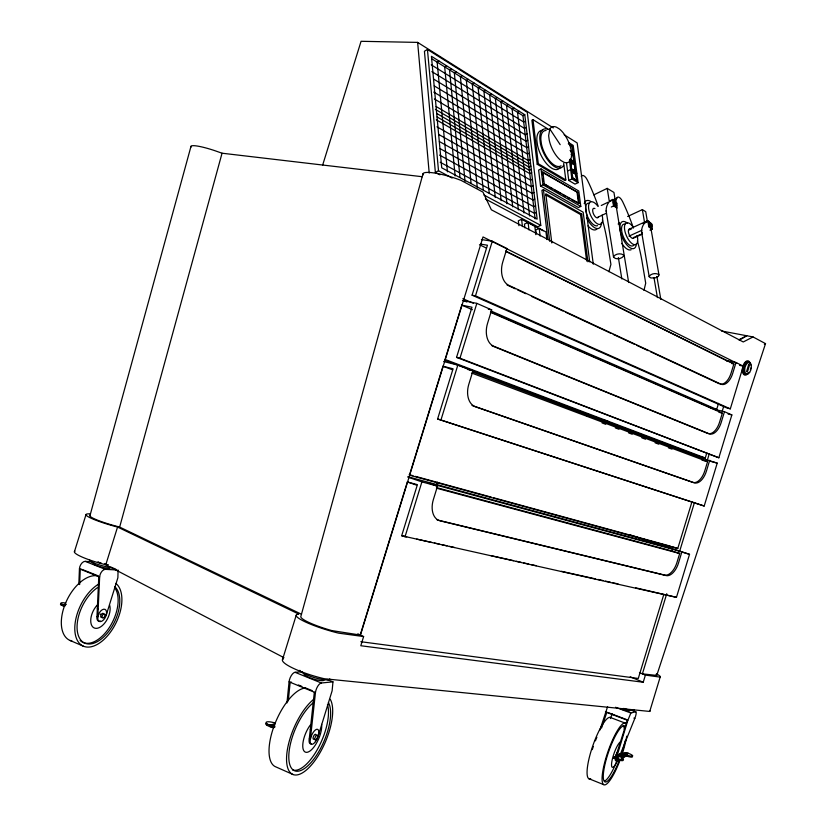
<?xml version="1.0" encoding="UTF-8"?>
<svg xmlns="http://www.w3.org/2000/svg" width="826" height="826" viewBox="0 0 826 826"><rect width="100%" height="100%" fill="white"/><g stroke="black" fill="none" stroke-linecap="round" stroke-linejoin="round"><path stroke-width="1.24" d="M118.077 570.012L117.881 577.725L106.151 615.411L105.315 615.071M78.821 584.219L79.441 568.856A5.916 3.449 -64.8 0 1 85.181 561.36L92.223 561.783M79.657 584.56L80.277 569.186L81.702 569.259M100.504 621.09A6.691 3.717 -64.2 0 1 96.972 616.681L98.8 576.6M116.807 569.95L105.367 569.362A5.958 3.387 -65.1 0 0 99.647 576.94L97.809 617.032A6.691 3.717 -64.3 0 0 103.591 619.851A6.691 3.717 -64.3 0 0 105.088 609.392A6.691 3.717 -64.3 0 0 97.819 617.001L96.972 616.681M613.553 257.134L613.604 256.514C615.68 253.706 620.533 252.973 623.403 254.914L623.609 256.112C621.544 258.879 615.855 260.025 613.553 257.134L606.129 210.795C605.954 206.283 608.411 200.697 612.995 199.355L614.843 201.296M327.055 679.457L332.961 681.853L332.124 690.794L318.155 736.142L317.07 735.677M286.942 702.957L289.079 681.832A7.135 3.056 -67.3 0 1 295.047 672.302L302.213 671.734M288.274 700.923L290.163 682.276L291.495 682.152M311.113 743.834A8.084 3.232 -67 0 1 309.265 738.898L314.334 692.198M332.961 681.853L321.355 682.988A7.207 2.953 -67.6 0 0 315.449 692.653L310.359 739.363L309.265 738.898M615.876 204.497C614.503 205.85 614.482 200.966 615.793 204.022M649.195 276.7L649.277 276.111C651.384 273.53 655.968 272.745 658.766 274.593L658.477 276.307L655.637 277.784L650.836 277.98L649.195 276.7L641.554 231.683C641.472 227.346 643.836 222.039 648.203 220.645L649.907 222.483M666.747 593.718L642.401 673.861L656.711 675.42A23.066 2.612 18.4 0 0 656.071 674.708M643.981 290.38L645.705 283.184L642.246 262.637A117.705 54.134 65.7 0 0 637.393 240.913M608.917 271.713L610.91 264.372L607.544 243.226A122.393 58.099 64.8 0 0 602.371 219.664M89.941 515.765L191.012 146.305M301.5 614.245L119.656 527.081L222.049 153.213L422.241 176.723M423.015 173.78L300.809 616.64A29.581 4.533 16.8 0 0 331.856 630.589L360.456 635.07L483.014 236.948L736.813 363.172M599.872 730.132L607.595 706.705M601.534 728.067L606.924 712.126M436.892 487.691L671.961 550.973L672.498 549.176L689.524 554.329L676.463 597.332L401.673 535.744L417.182 485.347L407.342 481.961L360.157 635.246M710.494 407.961L716.689 409.428L718.537 403.377M622.35 759.435A6.753 1.198 19.2 0 1 617.549 759.703L613.749 758.216L614.048 757.236A319.889 62.745 -68.8 0 1 626.593 752.672L630.29 754.107A6.598 1.136 19.2 0 1 632.489 756.12A6.598 1.136 19.2 0 1 627.254 755.232A77.262 13.495 19.8 0 0 621.038 757.535A6.753 1.198 19.2 0 1 623.238 759.621A6.753 1.198 19.2 0 1 617.848 758.722L614.048 757.236L619.975 755.078L619.779 755.563M663.774 594.555L638.281 678.456L360.828 641.709M472.493 371.896L700.293 457.759L717.226 463.128L704.196 506.018L437.594 419.019L453.051 368.788L442.963 366.248L409.448 475.146L677.764 548.505L692.023 501.589M444.45 360.095L699.106 456.344L705.28 457.996L706.757 453.133M505.646 251.042L733.87 363.977L731.144 372.929A15.178 8.177 -76.8 0 1 720.344 384.121M505.842 251.424L726.477 360.549L736.007 362.511L732.745 373.269A15.188 8.177 -76.8 0 1 720.922 384.142L508.775 285.321A18.781 12.359 -79.8 0 1 502.776 261.976L506.916 248.502L492.296 241.223L481.424 239.53M620.171 754.654L634.812 718.455A5.379 1.156 -71.3 0 0 635.721 711.754L630.857 713.024L627.822 720.406L617.043 755.873L616.103 755.511L627.45 719.89M679.488 551.809L694.48 502.487M707.211 460.567L709.09 454.403M722.203 411.255L723.7 406.33M671.961 550.973L679.674 553.523L676.928 562.547A15.209 8.229 -72.1 0 1 664.6 575.051L438.42 520.225A18.761 12.493 -70.9 0 1 436.871 519.688M471.78 373.073L707.583 461.662L704.846 470.655A15.178 8.219 -74.4 0 1 692.766 482.374L473.484 406.093A18.709 12.473 -75.3 0 1 471.987 405.411M490.468 312.28L722.337 413.114L719.601 422.096A15.188 8.198 -75.6 0 1 707.655 433.402L492.007 345.815M617.549 759.703L617.848 758.722M681.77 552.233L678.476 563.064A15.229 8.219 -72.1 0 1 666.148 575.588L440.062 520.824A18.791 12.493 -70.9 0 1 433.33 499.709L437.512 486.122L427.631 482.766L672.498 549.176M709.71 460.278L706.426 471.088A15.198 8.208 -74.4 0 1 694.346 482.818L475.167 406.557A18.73 12.473 -75.3 0 1 468.796 384.338L472.968 370.781L457.841 365.071L443.634 361.54M490.881 311.887L714.975 409.448L724.474 411.699L721.191 422.489A15.198 8.188 -75.6 0 1 709.245 433.805L493.711 346.208A18.761 12.421 -77.6 0 1 487.536 323.4L491.687 309.874L476.829 303.369L462.436 300.468M357.813 633.821L363.616 636.567L360.797 645.736L643.227 682.245L645.395 675.1L660.15 677.113L649.732 711.444L324.36 678.745A34.393 6.463 16.7 0 1 283.215 658.9M480.577 244.124L487.433 245.219L472.069 295.171L727.159 408.096L730.318 408.839L743.286 366.135L736.007 362.511M621.266 757.917A77.262 13.557 19.8 0 1 626.965 756.193L627.254 755.232M705.28 457.996L445.059 359.455L461.786 305.135L471.987 307.231L456.561 357.379L718.847 457.769L731.857 414.931L724.474 411.699M282.42 659.902L296.204 615.287M273.953 727.696A195.669 86.462 -70.2 0 1 271.599 727.355L267.273 725.486L267.665 724.237A8.497 2.003 16.4 0 1 267.252 721.821A8.497 2.003 16.4 0 1 275.44 723.091M730.318 408.839L475.487 295.842L492.296 241.223M404.946 537.003L421.9 481.899L437.512 486.122M704.196 506.018L440.95 420L457.841 365.071M718.847 457.769L459.958 358.205L476.829 303.369M436.252 485.843L437.377 482.188M322.636 165.159L361.065 41.3L417.646 42.394L553.306 127.906M74.381 551.861L85.987 514.691M61.578 604.012L64.893 605.396L64.573 606.449L61.248 605.055L61.578 604.012A7.228 1.353 14.6 0 1 65.812 603.104M283.938 657.661L105.79 564.757L117.55 527.04A29.189 3.572 15.6 0 1 90.426 517.912A29.189 3.572 15.6 0 1 90.179 513.896M656.618 675.813L765.516 343.626L753.033 336.936L721.449 330.978M618.106 755.491L619.417 753.797M549.827 128.99L548.629 135.681L549.218 140.1A19.494 8.89 65.3 0 0 560.978 160.523L563.921 162.247A19.494 8.89 65.3 0 0 571.509 153.471L570.911 149.124A19.494 8.89 65.3 0 0 559.398 128.99L556.476 127.194A19.494 8.89 65.3 0 0 549.827 128.99L560.183 144.664M633.408 228.09A117.705 54.134 65.7 0 0 624.167 204.9L622.587 201.544A6.319 2.715 65.8 0 0 616.826 198.085L616.113 200.099A108.361 45.616 67.5 0 0 615.422 202.525A2.633 1.146 65.7 0 0 613.429 202.339A2.633 1.146 65.7 0 0 614.761 205.953A2.633 1.146 65.7 0 0 616.403 205.519M610.393 718.548L612.262 713.943M765.516 343.626L765.33 344.07A22.808 3.087 15.6 0 1 764.37 344.38M616.526 756.141C615.267 756.977 616.526 752.889 617.466 752.651M739.26 340.198L746.745 335.748L739.125 339.641M485.409 198.983L537.726 226.778L540.772 225.384L527.298 112.336L427.445 49.467L424.43 51.253L435.364 172.386L439.917 174.813M439.04 61.062L437.15 62.157L447.444 171.818M446.546 65.76L444.667 66.844L455.136 175.948M451.399 68.795L449.52 69.869L459.989 177.435M456.21 71.81L454.341 72.874L465.028 181.266M462.25 75.589L460.381 76.642L471.088 183.413M468.218 79.327L466.349 80.37L477.325 187.874M474.134 83.034L472.276 84.066L483.251 189.959M479.989 86.699L478.13 87.721L489.24 193.181M485.791 90.323L483.933 91.345L495.29 197.517M491.522 93.916L489.673 94.928L501.155 200.677M497.211 97.478L495.352 98.47L506.957 203.795M502.827 100.999L500.979 101.99L512.698 206.882M508.403 104.479L506.555 105.47L518.387 209.938M513.917 107.938L512.079 108.908L524.014 212.953M519.378 111.355L517.541 112.315L529.59 215.947M431.719 58.76L522.951 115.702L524.789 114.742L537.148 219.158L441.724 167.812L431.43 56.302L524.789 114.742M525.543 121.081L523.694 122.031L431.255 64.831M548.278 129.207L532.997 119.646L531.903 120.204L537.199 164.25L564.705 180.429L565.81 179.903L563.693 163.393M435.364 172.386L438.513 170.765L452.142 178.055M526.296 127.441L524.448 128.391L431.874 71.604M753.033 336.936L743.255 341.964L491.367 209.804L482.973 192.128L460.98 180.336L456.695 178.777A29.726 5.534 17.6 0 0 423.118 174.885M527.05 133.833L525.202 134.783L433.598 79.069M527.804 140.255L525.955 141.194L434.228 85.894M528.568 146.687L526.709 147.627L433.764 92.089M529.332 153.151L527.473 154.08L434.393 98.975M530.106 159.635L528.237 160.564L436.128 106.533M530.488 162.887L528.619 163.816L435.343 109.352M530.87 166.15L529.001 167.069L436.768 113.472M569.961 145.242C573.626 144.963 575.041 155.722 570.756 151.323M537.199 164.25L538.315 163.703L565.81 179.903M531.263 169.413L529.383 170.332L437.088 116.951M531.645 172.686L529.776 173.605L436.304 119.801M541.04 168.907L538.624 170.084L540.534 185.953L578.407 207.532L580.802 206.438L578.778 191.012L541.04 168.907L542.961 184.787L580.802 206.438M573.203 155.763L573.998 161.855L573.203 155.763L571.169 154.514M542.599 174.854L542.3 172.345L542.858 172.076L577.622 192.375L579.067 203.392L571.984 199.902M532.429 179.252L530.55 180.161L436.954 126.801M593.853 194.843L607.203 188.369L613.945 192.448L615.597 202.597M570.838 166.284L570.725 162.412L574.782 164.89L575.588 171.013L572.17 169.351M570.353 162.588L574.782 164.89M533.204 185.84L531.325 186.738L438.699 134.452M571.158 168.741L575.588 171.013M567.555 171.023L570.663 169.536L576.858 173.264M543.673 183.661L579.067 203.392M540.534 185.953L542.961 184.787M571.943 171.798L575.65 174.41L576.827 180.409L576.011 174.245L571.943 171.798L572.748 177.982L576.827 180.409M533.988 192.448L532.099 193.346L439.349 141.514M601.276 205.488L608.081 202.236M610.342 201.162L612.603 200.078L616.248 202.246M614.616 199.138L616.826 198.085M589.723 261.914L583.166 212.22L543.415 189.639L541.928 190.352L547.845 239.406M572.057 175.68L572.748 177.982M568.773 180.45L571.881 178.974L578.097 182.66L574.989 184.115L568.773 180.45L566.502 162.825M534.773 199.087L532.884 199.985L440.01 148.597M611.292 207.027L613.563 205.953L617.198 208.1L616.63 204.59M597.931 217.197L605.871 213.449M535.558 205.746L533.668 206.645L439.556 155.102M542.3 172.345L577.622 192.375M543.24 230.774L521.609 219.293L518.346 220.821L518.893 225.694M536.353 212.437L534.453 213.325L440.206 162.247M627.636 216.474L642.36 209.628L645.726 211.662L647.254 220.563M535.816 234.646L534.794 225.983L528.103 222.421L524.427 224.114L524.861 227.842M629.164 229.174L647.233 220.883M546.905 239.561L545.986 231.961L539.223 228.368L535.764 229.948L536.208 233.758M629.205 229.938L631.539 228.864M643.217 223.526L647.883 221.389L651.28 223.402L652.261 229.091L649.928 230.155M628.978 236.133L641.854 230.278M545.81 194.946L580.554 214.564L581.659 214.068L587.936 261.801M634.74 237.031L640.584 234.388M633.119 238.28L642.019 234.254M620.873 754.747L626.593 752.672M275.12 726.818L271.599 727.355L271.991 726.095A438.565 156.197 -61.4 0 1 274.707 725.321M274.366 725.734L271.991 726.095L267.665 724.237M274.583 724.454L269.823 725.166A438.193 156.61 -61.3 0 1 275.223 723.69M65.77 604.735L63.23 604.704A353.662 175.959 -56.9 0 1 66.101 604.425M363.616 636.567L338.423 633.119A34.372 5.276 16.8 0 1 304.598 621.575A34.372 5.276 16.8 0 1 298.733 614.059L117.55 527.04M472.069 295.171L475.487 295.842M108.196 564.788L104.489 564.044L107.752 564.778M488.28 309.172L491.687 309.874M726.715 361.096L731.764 362.129M731.609 363.502L733.87 363.977M739.507 365.35L743.286 366.135M401.673 535.744L406.712 536.859M416.769 539.099L431.864 542.465M434.383 543.023L439.411 544.138M441.931 544.706L446.959 545.821M449.478 546.378L454.506 547.504M490.995 555.619L513.638 560.668M516.147 561.226L521.185 562.341M523.694 562.909L528.733 564.024M531.242 564.581L536.28 565.707M561.432 571.303L595.401 578.871M597.921 579.429L602.949 580.544M605.468 581.112L610.497 582.227M613.016 582.784L618.044 583.91M635.659 587.823L676.463 597.332M728.098 414.032L731.857 414.931M718.95 412.308L722.337 413.114M456.561 357.379L459.958 358.205M467.351 369.377L472.968 370.781M586.636 415.592L607.781 421.105M407.342 481.961L417.306 484.625M709.761 461.115L717.226 463.128M701.986 460.154L707.583 461.662M436.396 488.156L679.674 553.523M407.91 476.747L671.156 548.288M119.656 527.081L112.532 525.15A25.121 3.067 15.6 0 1 90.344 515.29M409.18 474.651L412.907 475.673M415.395 476.354L491.294 497.128M493.783 497.81L670.444 546.172M437.594 419.019L440.95 420M97.871 562.134L101.113 563.146L98.046 562.114M671.693 546.513L677.764 548.505M644.27 539.44L689.524 554.329M630.052 534.866L669.215 547.762M408.034 477.18L421.9 481.899M222.049 153.213L215.049 150.745A25.265 3.738 19 0 0 191.074 147.059M442.963 366.248L452.627 369.841M602.061 422.933L605.675 424.285M615.329 427.909L618.942 429.262M628.596 432.876L632.21 434.239M641.864 437.852L645.478 439.205M655.121 442.819L658.745 444.181M668.389 447.795L672.013 449.148M631.064 710.009L635.721 711.754M615.546 707.273L630.857 713.024M633.883 718.104L634.812 718.455M608.132 712.59L626.242 719.436M605.406 711.919L627.822 720.406M620.718 753.952L622.587 754.675M111.014 567.235L115.723 569.093M85.181 561.36L105.367 569.362M82.858 569.723L97.902 575.743M79.441 568.856L99.647 576.94M588.701 778.619L603.579 784.597M295.047 672.302L321.355 682.988M298.392 684.981L301.841 686.396M305.29 687.81L312.187 690.639M289.079 681.832L315.449 692.653M97.334 608.783L98.17 609.123M639.438 672.632L645.395 675.1M630.238 676.804L643.227 682.245M310.266 729.699L311.361 730.163M461.786 305.135L472.42 309.709M70.024 640.449L83.312 646.159M463.262 300.447L466.804 301.996M462.859 298.702L473.484 303.338M491.191 311.061L716.689 409.428M293.137 774.551L275.853 766.889A42.549 17.604 -66.7 0 1 274.232 725.6A42.549 17.604 -66.7 0 1 305.104 688.037M507.061 285.001L515.228 288.801M517.561 289.885L525.728 293.684M531.552 296.4L563.043 311.051M565.376 312.145L610.858 333.312M613.191 334.396L634.182 344.163M636.516 345.247L648.183 350.678M650.516 351.762L719.322 383.791M479.472 244.713L486.411 248.11M483.964 195.039L540.772 225.384M581.659 214.068L545.81 193.79L551.799 242.968M544.757 184.281L548.03 186.16M550.209 187.409L552.387 188.658M554.566 189.908L561.091 193.656M563.27 194.905L565.449 196.154M567.627 197.404L569.806 198.653M652.261 229.091L648.864 227.088L647.883 221.389M572.377 178.158L576.455 180.574M570.301 159.201L574.359 161.679M569.94 159.377L572.986 161.235M575.629 163.93L569.444 160.151L571.881 178.974M571.324 152.738L574.411 154.638M571.53 154.328L573.564 155.587M570.105 150.518L573.141 152.397M568.298 143.807L572.346 146.326M569.083 142.836L573.192 145.407L578.097 182.66M564.158 134.741L577.188 142.95L593.285 264.186M616.537 204.115C618.571 203.764 614.43 200.904 616.537 204.115A2.633 1.146 65.8 0 1 615.515 206.128A2.633 1.146 65.8 0 1 613.79 202.163A2.633 1.146 65.8 0 1 616.031 202.907M650.423 224.3C648.74 223.815 651.332 227.553 650.919 225.157M642.463 233.304L641.554 231.683M606.129 210.795L606.49 211.848M650.991 228.75L659.003 275.12M656.877 276.493L660.81 299.373M642.36 209.628L644.507 222.194M653.965 277.484L657.413 297.597M616.433 207.667L628.658 282.533M612.603 200.078L613.563 205.953M607.203 188.369L609.237 200.955M618.375 257.567L621.833 278.951M571.984 146.512L572.779 152.573M574.421 165.066L575.226 171.189M580.554 214.564L586.646 261.026M577.075 192.634L578.52 203.65M570.725 162.412L571.52 168.566M542.858 172.076L544.231 183.393M543.064 178.633L543.363 181.142M543.415 189.639L549.672 241.244M532.997 119.646L538.315 163.703M539.223 228.368L540.121 236.009M522.951 115.702L535.114 218.921M528.103 222.421L528.96 229.886M521.609 219.293L522.445 226.613M427.445 49.467L438.513 170.765M417.646 42.394L429.2 173.047M626.697 736.142A32.71 7.135 -70.9 0 1 622.112 754.283M620.13 759.92A32.71 7.135 -70.9 0 1 603.31 784.349A32.71 7.135 -70.9 0 1 609.227 748.108A32.71 7.135 -70.9 0 1 626.077 723.442L611.271 717.825A32.555 7.434 -70.8 0 0 592.397 746.962A32.555 7.434 -70.8 0 0 590.714 778.753M592.283 749.636A29.53 6.742 -70.8 0 1 593.336 746.425M595.401 740.839A29.53 6.742 -70.8 0 1 596.868 737.298M625.065 740.85A29.674 6.463 -70.9 0 1 621.286 754.768M619.583 759.538A29.674 6.463 -70.9 0 1 604.384 781.489A29.674 6.463 -70.9 0 1 609.774 748.604A29.674 6.463 -70.9 0 1 625.045 726.25M617.838 759.806A13.495 2.922 -70.9 0 1 611.911 766.972A13.495 2.922 -70.9 0 1 613.997 753.539A13.495 2.922 -70.9 0 1 620.636 741.841M623.186 725.548A29.653 6.505 -70.9 0 1 624.342 729.564M617.301 759.992A29.653 6.505 -70.9 0 1 604.539 781.086M617.456 759.218A152.087 33.422 -72.2 0 1 615.649 758.96M614.647 758.402A151.994 33.598 -72.2 0 1 613.749 758.216M632.096 756.337A6.598 1.146 19.2 0 1 626.965 756.193M625.819 756.11A152.407 33.484 -72.2 0 1 621.575 758.423M616.403 760.405A6.174 1.332 -70.9 0 1 615.432 758.351M615.7 756.998A6.174 1.332 -70.9 0 1 617.208 752.507M617.827 751.206A6.174 1.332 -70.9 0 1 618.437 750.163M618.498 759.001A6.174 1.332 -70.9 0 1 616.372 758.722M629.846 710.763A8.115 1.167 18.7 0 1 620.068 708.698M633.893 709.524A12.184 1.724 18.7 0 1 623.63 708.419M72.038 641.11A35.291 19.989 -63.9 0 1 65.182 604.064A35.291 19.989 -63.9 0 1 97.953 575.928M115.888 583.445A35.466 19.772 -64.2 0 1 109.104 633.924A35.466 19.772 -64.2 0 1 75.342 634.564A35.466 19.772 -64.2 0 1 99.223 583.765M114.69 586.574A32.162 17.935 -64.2 0 1 108.454 631.735A32.162 17.935 -64.2 0 1 77.84 633.852A32.162 17.935 -64.2 0 1 97.313 587.771M109.621 605.148A14.631 8.136 -64.2 0 1 103.529 624.446A14.631 8.136 -64.2 0 1 91.232 624.291A14.631 8.136 -64.2 0 1 97.323 605.004M114.68 587.699A32.142 17.955 -64.2 0 1 109.342 627.512A32.142 17.955 -64.2 0 1 80.122 640.449M64.614 606.191A162.423 97.21 -68.8 0 1 62.91 605.757M61.248 605.055A7.228 1.353 14.6 0 1 61.33 603.765M109.579 567.276A8.838 1.363 15.2 0 1 101.546 567.09A8.838 1.363 15.2 0 1 93.854 563.074M101.908 617.414A2.22 1.229 -64.3 0 1 100.71 616.289A2.22 1.229 -64.3 0 1 101.949 613.718A2.22 1.229 -64.3 0 1 103.57 613.955M100.235 614.534A2.22 1.229 -64.2 0 1 100.524 614.028M112.408 567.617A13.247 2.024 15.2 0 1 97.231 564.23A13.247 2.024 15.2 0 1 89.652 559.966M323.647 679.282A10.397 2.013 16.7 0 1 314.21 679.251A10.397 2.013 16.7 0 1 304.412 673.799M314.458 738.826A2.674 1.063 -67 0 1 313.075 738.382A2.674 1.063 -67 0 1 314.324 735.006A2.674 1.063 -67 0 1 315.914 734.872M329.791 678.858A15.601 2.994 16.7 0 1 315.057 677.816A15.601 2.994 16.7 0 1 299.859 670.33M330.255 699.292A42.818 17.201 -66.9 0 1 315.171 760.25A42.818 17.201 -66.9 0 1 286.55 759.837A42.818 17.201 -66.9 0 1 314.066 699.064M328.407 702.565A38.832 15.601 -66.9 0 1 314.799 757.814A38.832 15.601 -66.9 0 1 288.801 757.576A38.832 15.601 -66.9 0 1 313.704 702.43M321.655 724.33A17.666 7.073 -67 0 1 313.725 747.303A17.666 7.073 -67 0 1 302.915 748.077A17.666 7.073 -67 0 1 310.225 725.135M327.478 704.557A38.801 15.642 -66.9 0 1 318.351 747.706A38.801 15.642 -66.9 0 1 292.559 769.884M271.795 726.766A195.525 86.699 -70.2 0 1 269.441 726.426M267.273 725.486A8.497 2.013 16.4 0 1 266.199 723.246M748.459 372.98A7.351 3.872 -76.9 0 1 742.842 373.156A7.351 3.872 -76.9 0 1 744.463 362.944A7.351 3.872 -76.9 0 1 750.07 362.81M746.405 374.033A6.422 3.387 -76.9 0 1 742.894 370.729A6.422 3.387 -76.9 0 1 745.289 362.862A6.422 3.387 -76.9 0 1 749.616 363.461M748.996 372.516A6.432 3.387 -76.9 0 1 743.947 372.268A6.432 3.387 -76.9 0 1 746.074 363.027A6.432 3.387 -76.9 0 1 750.741 364.916M750.71 368.045A6.432 3.387 -76.9 0 1 750.338 369.676M656.422 673.82A26.804 3.046 18.4 0 1 660.15 677.113M105.79 564.757A29.209 4.367 15.3 0 1 74.908 551.169M649.876 710.763A26.814 3.727 18.7 0 1 649.732 711.444M560.162 167.564A21.156 9.798 65.3 0 1 548.02 165.241A21.156 9.798 65.3 0 1 537.468 145.066L536.838 140.255A21.156 9.798 65.3 0 1 542.568 130.322M561.05 165.809A19.411 8.952 65.3 0 1 550.116 161.462A19.411 8.952 65.3 0 1 541.433 144.003L540.854 139.594A19.411 8.952 65.3 0 1 546.069 130.487M563.611 165.324A21.197 9.767 65.3 0 1 551.52 164.312A21.197 9.767 65.3 0 1 540.41 143.579L539.791 138.768A21.197 9.767 65.3 0 1 548.443 129.506M598.22 206.407A122.393 58.099 64.8 0 0 589.072 183.63L587.42 180.151A6.556 2.901 65.1 0 0 581.256 176.444M602.092 215.111A12.235 5.462 65.7 0 1 596.888 223.516A12.235 5.462 65.7 0 1 588.546 206.232A12.235 5.462 65.7 0 1 597.632 205.87M601.421 222.576A15.167 6.794 65.7 0 1 596.083 228.358A15.167 6.794 65.7 0 1 586.667 217.806M584.209 203.599A15.167 6.794 65.7 0 1 590.642 201.327M598.509 216.763A5.152 2.302 65.7 0 1 595.319 216.742A5.152 2.302 65.7 0 1 592.676 210.661A5.152 2.302 65.7 0 1 594.947 208.596M597.57 225.684A12.214 5.472 65.7 0 1 585.923 211.477M585.758 210.527A12.214 5.472 65.7 0 1 589.31 203.196M597.208 228.637A15.136 6.814 65.6 0 1 587.957 225.88M651.291 225.446A2.54 1.063 66.4 0 1 650.578 227.532A2.54 1.063 66.4 0 1 648.689 224.249A2.54 1.063 66.4 0 1 650.052 223.299M650.423 223.722A2.54 1.063 66.4 0 1 650.764 224.238M651.415 224.662A2.54 1.063 66.4 0 1 650.929 227.367A2.54 1.063 66.4 0 1 649.029 223.557A2.54 1.063 66.4 0 1 651.125 224.073M637.125 235.544A11.801 5.101 66.4 0 1 632.458 243.876A11.801 5.101 66.4 0 1 624.456 227.212A11.801 5.101 66.4 0 1 632.85 226.634M636.402 243.68A14.62 6.35 66.4 0 1 627.936 246.086A14.62 6.35 66.4 0 1 619.913 227.646A14.62 6.35 66.4 0 1 627.523 223.257M631.136 249.762A14.6 6.371 66.4 0 1 621.761 243.35M618.147 224.063A14.6 6.371 66.4 0 1 619.479 222.989M633.841 237.248A4.966 2.148 66.4 0 1 629.433 235.152A4.966 2.148 66.4 0 1 629.742 229.112M633.965 244.95A11.781 5.121 66.4 0 1 623.475 237.062A11.781 5.121 66.4 0 1 624.91 224.114M651.136 223.784C651.466 227.14 653.19 223.722 651.136 223.784M748.666 364.586L746.539 371.586L747.416 372.02L749.543 365.03L748.666 364.586M628.441 753.395L615.948 757.979A320.106 62.394 -68.8 0 1 628.441 753.395M103.993 617.435A2.22 1.229 -64.3 0 0 104.489 613.966A2.22 1.229 -64.3 0 0 102.083 616.506A2.22 1.229 -64.3 0 0 103.993 617.435M315.429 741.676A8.084 3.221 -67 0 0 317.69 729.368A8.084 3.221 -67 0 0 310.359 739.322A8.084 3.221 -67 0 0 315.429 741.676M316.565 739.136A2.684 1.063 -67 0 0 317.308 735.057A2.684 1.063 -67 0 0 314.882 738.372A2.684 1.063 -67 0 0 316.565 739.136M749.636 372.392A5.968 3.139 -76.9 0 0 749.76 362.624A5.968 3.139 -76.9 0 0 744.691 369.883A5.968 3.139 -76.9 0 0 749.636 372.392"/></g></svg>
